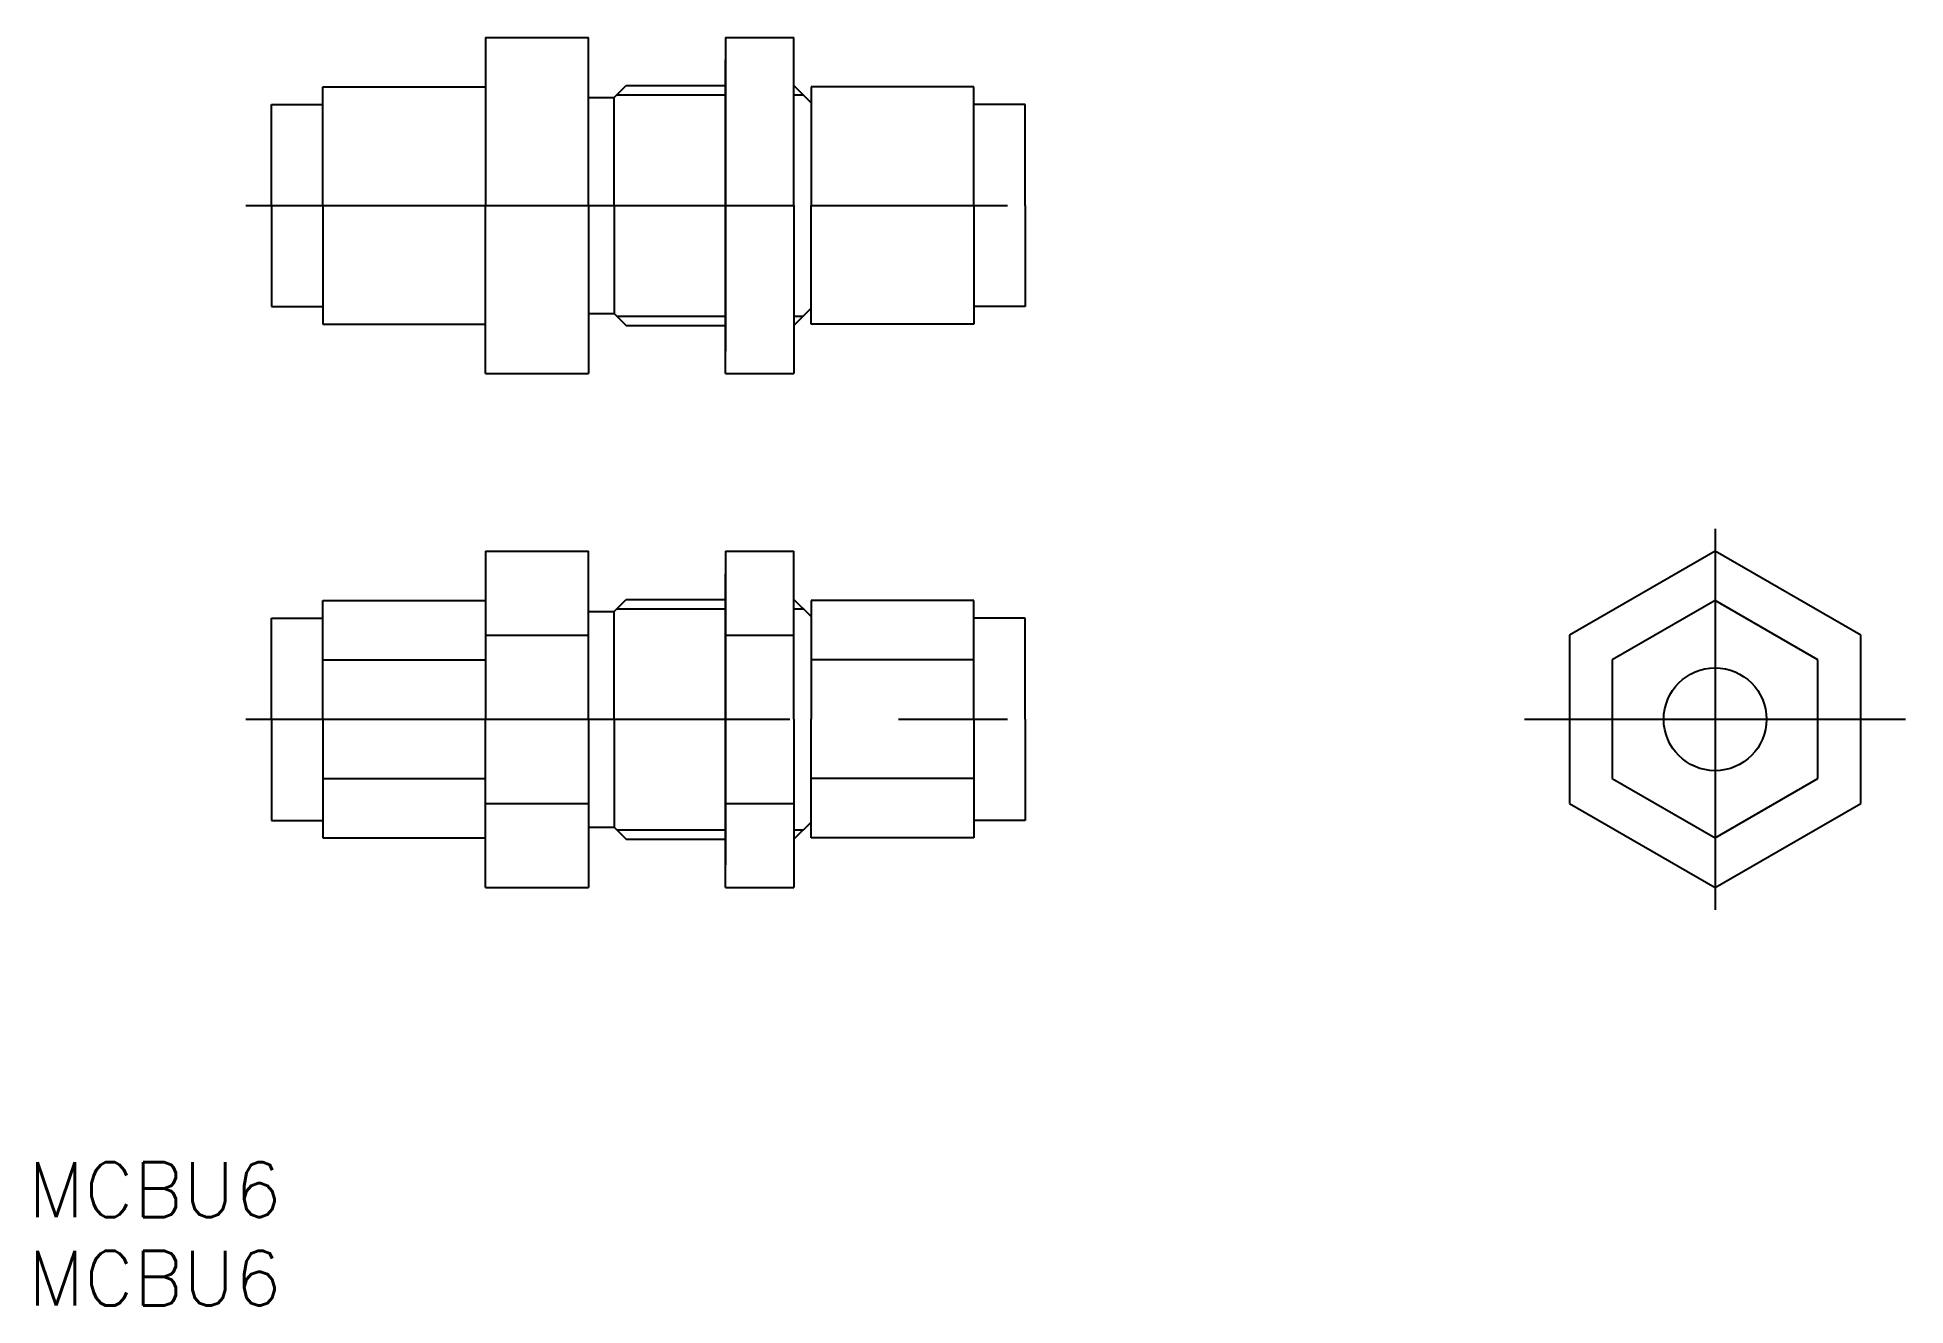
# Model space of a CAD drawing. Extents: x -16 to 93, y -64 to 10.
import ezdxf

# ---------------------------------------------------------------- set-up
doc = ezdxf.new("R2010")
doc.units = 0
doc.linetypes.add('CENTER', pattern=[50.8, 31.75, -6.35, 6.35, -6.35])
doc.layers.get('0').update_dxf_attribs({"linetype": 'CONTINUOUS'})
doc.layers.add('CENTER', color=1, linetype='CENTER')
doc.styles.get("Standard").update_dxf_attribs({"font": 'txt.shx', "bigfont": '@extfont2.shx'})

msp = doc.modelspace()

# ---------------------------------------------------------------- linework, layer by layer
at = {"color": 7, "linetype": 'CONTINUOUS'}
for p, q in [((10.418009, 9.814955), (10.418009, 0)), ((10.418009, 9.814955), (16.418009, 9.814955)), ((16.418009, 0), (16.418009, 9.814955)), ((24.418009, 9.814955), (24.418009, 0)), ((24.418009, 9.814955), (28.418009, 9.814955)), ((28.418009, 0), (28.418009, 9.814955)), ((24.418009, 0), (24.418009, 8.5)), ((0.918009, 0), (0.918009, 6.928203)), ((0.918009, 6.928203), (10.418009, 6.928203)), ((17.918009, 6.3), (18.618009, 7)), ((18.618009, 7), (24.418009, 7)), ((28.418009, 0), (28.418009, 7)), ((29.418009, 6), (28.418009, 7)), ((29.418009, 6.928203), (29.418009, 0)), ((38.918009, 6.928203), (29.418009, 6.928203)), ((38.918009, 0), (38.918009, 6.928203)), ((-2.081991, 0), (-2.081991, 5.9)), ((-2.081991, 5.9), (0.918009, 5.9)), ((16.418009, 6.3), (17.918009, 6.3)), ((17.918009, 0), (17.918009, 6.3)), ((41.918009, 5.9), (38.918009, 5.9)), ((41.918009, 0), (41.918009, 5.9)), ((-2.081991, 0), (-2.081991, -5.9)), ((0.918009, 0), (10.418009, 0)), ((0.918009, 0), (0.918009, -6.928203)), ((10.418009, 0), (16.418009, 0)), ((10.418009, -9.814955), (10.418009, 0)), ((16.418009, 0), (16.418009, -9.814955)), ((17.918009, 0), (17.918009, -6.3)), ((24.418009, 0), (28.418009, 0)), ((24.418009, 0), (24.418009, -8.5)), ((24.418009, -9.814955), (24.418009, 0)), ((28.418009, 0), (28.418009, -7)), ((28.418009, 0), (28.418009, -9.814955)), ((29.418009, 0), (38.918009, 0)), ((29.418009, -6.928203), (29.418009, 0)), ((38.918009, 0), (38.918009, -6.928203)), ((41.918009, 0), (41.918009, -5.9)), ((-2.081991, -5.9), (0.918009, -5.9)), ((16.418009, -6.3), (17.918009, -6.3)), ((17.918009, -6.3), (18.618009, -7)), ((29.418009, -6), (28.418009, -7)), ((41.918009, -5.9), (38.918009, -5.9)), ((0.918009, -6.928203), (10.418009, -6.928203)), ((18.618009, -7), (24.418009, -7)), ((38.918009, -6.928203), (29.418009, -6.928203)), ((10.418009, -9.814955), (16.418009, -9.814955)), ((24.418009, -9.814955), (28.418009, -9.814955)), ((10.418009, -20.185045), (16.418009, -20.185045)), ((10.418009, -20.185045), (10.418009, -30)), ((16.418009, -30), (16.418009, -20.185045)), ((24.418009, -20.185045), (28.418009, -20.185045)), ((24.418009, -20.185045), (24.418009, -30)), ((28.418009, -30), (28.418009, -20.185045)), ((82.197358, -20.185045), (73.697358, -25.092523)), ((90.697358, -25.092523), (82.197358, -20.185045)), ((24.418009, -30), (24.418009, -21.5)), ((0.918009, -23.071797), (10.418009, -23.071797)), ((0.918009, -30), (0.918009, -23.071797)), ((16.418009, -23.7), (17.918009, -23.7)), ((17.918009, -23.7), (18.618009, -23)), ((17.918009, -30), (17.918009, -23.7)), ((18.618009, -23), (24.418009, -23)), ((29.418009, -24), (28.418009, -23)), ((28.418009, -30), (28.418009, -23)), ((38.918009, -23.071797), (29.418009, -23.071797)), ((29.418009, -23.071797), (29.418009, -30)), ((38.918009, -30), (38.918009, -23.071797)), ((82.197358, -23.071797), (76.197358, -26.535898)), ((88.197358, -26.535898), (82.197358, -23.071797)), ((-2.081991, -24.1), (0.918009, -24.1)), ((-2.081991, -30), (-2.081991, -24.1)), ((41.918009, -24.1), (38.918009, -24.1)), ((41.918009, -30), (41.918009, -24.1)), ((10.418009, -25.092523), (16.418009, -25.092523)), ((24.418009, -25.092523), (28.418009, -25.092523)), ((73.697358, -25.092523), (73.697358, -34.907477)), ((90.697358, -34.907477), (90.697358, -25.092523)), ((0.918009, -26.535898), (10.418009, -26.535898)), ((38.918009, -26.535898), (29.418009, -26.535898)), ((76.197358, -26.535898), (76.197358, -33.464102)), ((88.197358, -33.464102), (88.197358, -26.535898)), ((-2.081991, -30), (-2.081991, -35.9)), ((0.918009, -30), (0.918009, -36.928203)), ((10.418009, -39.814955), (10.418009, -30)), ((16.418009, -30), (16.418009, -39.814955)), ((17.918009, -30), (17.918009, -36.3)), ((24.418009, -39.814955), (24.418009, -30)), ((24.418009, -30), (24.418009, -38.5)), ((28.418009, -30), (28.418009, -39.814955)), ((28.418009, -30), (28.418009, -37)), ((29.418009, -36.928203), (29.418009, -30)), ((38.918009, -30), (38.918009, -36.928203)), ((41.918009, -30), (41.918009, -35.9)), ((0.918009, -33.464102), (10.418009, -33.464102)), ((38.918009, -33.464102), (29.418009, -33.464102)), ((76.197358, -33.464102), (82.197358, -36.928203)), ((82.197358, -36.928203), (88.197358, -33.464102)), ((-2.081991, -35.9), (0.918009, -35.9)), ((10.418009, -34.907477), (16.418009, -34.907477)), ((24.418009, -34.907477), (28.418009, -34.907477)), ((41.918009, -35.9), (38.918009, -35.9)), ((73.697358, -34.907477), (82.197358, -39.814955)), ((82.197358, -39.814955), (90.697358, -34.907477)), ((0.918009, -36.928203), (10.418009, -36.928203)), ((16.418009, -36.3), (17.918009, -36.3)), ((17.918009, -36.3), (18.618009, -37)), ((18.618009, -37), (24.418009, -37)), ((29.418009, -36), (28.418009, -37)), ((38.918009, -36.928203), (29.418009, -36.928203)), ((10.418009, -39.814955), (16.418009, -39.814955)), ((24.418009, -39.814955), (28.418009, -39.814955))]:
    msp.add_line(p, q, dxfattribs=at)
at = {"color": 3, "linetype": 'CONTINUOUS'}
for p, q in [((18.076509, 6.4585), (24.418009, 6.4585)), ((28.418009, 6.4585), (28.959509, 6.4585)), ((18.076509, -6.4585), (24.418009, -6.4585)), ((28.418009, -6.4585), (28.959509, -6.4585)), ((18.076509, -23.5415), (24.418009, -23.5415)), ((28.418009, -23.5415), (28.959509, -23.5415)), ((18.076509, -36.4585), (24.418009, -36.4585)), ((28.418009, -36.4585), (28.959509, -36.4585))]:
    msp.add_line(p, q, dxfattribs=at)
at = {"color": 7, "linetype": 'CONTINUOUS'}
msp.add_circle((82.197358, -30), 3, dxfattribs=at)
at = {"layer": 'CENTER', "color": 1, "linetype": 'CENTER'}
for p, q in [((-3.571189, 0), (42.798804, 0)), ((82.197358, -18.874756), (82.197358, -41.125244)), ((-3.571189, -30), (42.798804, -30)), ((71.072113, -30), (93.322602, -30))]:
    msp.add_line(p, q, dxfattribs=at)

# ---------------------------------------------------------------- texts
at = {"linetype": 'CONTINUOUS'}
for p in [(-16.299752, -59.066759), (-16.299752, -64.233806)]:
    msp.add_text('MCBU6', height=3.2, dxfattribs=at).set_placement(p)

doc.saveas('drawing.dxf')
